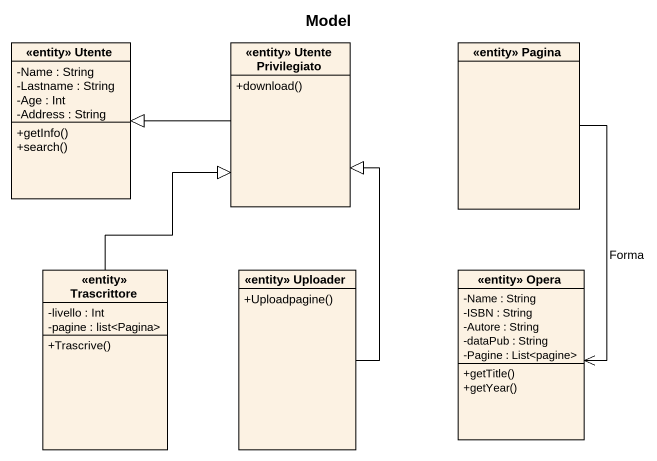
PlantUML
@startuml
title Model
hide circle
hide empty members
skinparam classAttributeIconSize 0
class "<<entity>> Utente" as entity_Utente {
  -Name : String
  -Lastname : String
  -Age : Int
  -Address : String
  +getInfo()
  +search()
}
class "<<entity>> Utente Privilegiato" as entity_Utente_Privilegiato {
  +download()
}
class "<<entity>> Pagina" as entity_Pagina
class "<<entity>> Trascrittore" as entity_Trascrittore {
  -livello : Int
  -pagine : list<Pagina>
  +Trascrive()
}
class "<<entity>> Uploader" as entity_Uploader {
  +Uploadpagine()
}
class "<<entity>> Opera" as entity_Opera {
  -Name : String
  -ISBN : String
  -Autore : String
  -dataPub : String
  -Pagine : List<pagine>
  +getTitle()
  +getYear()
}
entity_Utente_Privilegiato -left-|> entity_Utente
entity_Pagina --> entity_Opera : Forma
entity_Trascrittore -up-|> entity_Utente_Privilegiato
entity_Uploader -up-|> entity_Utente_Privilegiato
@enduml
